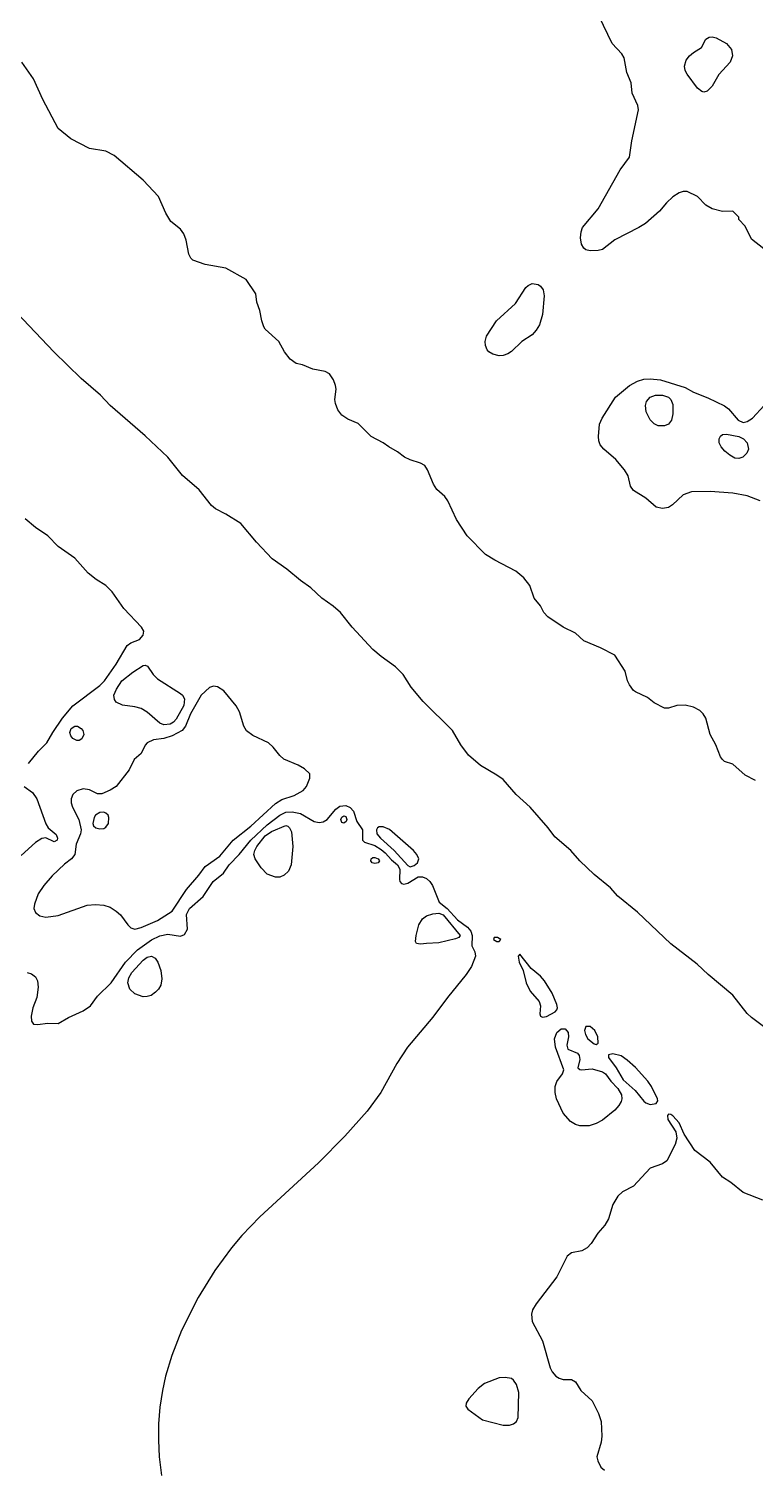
# Model space of a CAD drawing. Extents: x 474277 to 475042, y 254928 to 255625.
# Drawn here: x 474530.6 to 474557.6, y 255089.8 to 255143.1 of the extents above; entities that cross this region are included whole.
import ezdxf

# ---------------------------------------------------------------- set-up
doc = ezdxf.new("R2010")
doc.units = 0
doc.header["$MEASUREMENT"] = 0
doc.layers.add('BaseMapV2_DTM_export_MonNov09090547073261 — entities', color=1, linetype='CONTINUOUS')

msp = doc.modelspace()

# ---------------------------------------------------------------- linework, layer by layer
at = {"layer": 'BaseMapV2_DTM_export_MonNov09090547073261 — entities', "color": 15, "linetype": 'Continuous', "true_color": 0xb7484b}
for points in [[(474558.339, 255134.626, 90.5), (474557.418, 255135.347, 90.5), (474557.188, 255135.826, 90.5), (474556.958, 255136.078, 90.5), (474556.954, 255136.158, 90.5), (474556.728, 255136.386, 90.5), (474556.345, 255136.373, 90.5), (474555.962, 255136.475, 90.5), (474555.732, 255136.609, 90.5), (474555.425, 255136.927, 90.5), (474555.042, 255137.11, 90.5), (474554.888, 255137.119, 90.5), (474554.735, 255137.068, 90.5), (474554.505, 255136.91, 90.5), (474554.275, 255136.697, 90.5), (474554.01, 255136.388, 90.5), (474553.489, 255135.928, 90.5), (474553.243, 255135.775, 90.5), (474552.358, 255135.326, 90.5), (474551.898, 255134.97, 90.5), (474551.744, 255134.921, 90.5), (474551.438, 255134.912, 90.5), (474551.284, 255134.956, 90.5), (474551.208, 255135.015, 90.5), (474551.125, 255135.161, 90.5), (474551.085, 255135.391, 90.5), (474551.105, 255135.621, 90.5), (474551.162, 255135.775, 90.5), (474551.744, 255136.468, 90.5), (474552.553, 255137.922, 90.5), (474552.905, 255138.382, 90.5), (474552.989, 255138.995, 90.5), (474553.235, 255140.145, 90.5), (474553.204, 255140.298, 90.5), (474552.995, 255140.759, 90.5), (474552.959, 255141.142, 90.5), (474552.803, 255141.525, 90.5), (474552.708, 255142.062, 90.5), (474552.616, 255142.215, 90.5), (474552.261, 255142.599, 90.5), (474551.774, 255143.596, 90.5)], [(474555.777, 255140.835, 90.75), (474555.655, 255140.798, 90.75), (474555.578, 255140.815, 90.75), (474555.425, 255140.937, 90.75), (474555.042, 255141.455, 90.75), (474554.968, 255141.602, 90.75), (474554.942, 255141.755, 90.75), (474555.006, 255141.985, 90.75), (474555.118, 255142.136, 90.75), (474555.272, 255142.268, 90.75), (474555.567, 255142.445, 90.75), (474555.732, 255142.755, 90.75), (474555.847, 255142.829, 90.75), (474555.962, 255142.842, 90.75), (474556.115, 255142.803, 90.75), (474556.498, 255142.598, 90.75), (474556.68, 255142.369, 90.75), (474556.723, 255142.139, 90.75), (474556.628, 255141.909, 90.75), (474556.206, 255141.449, 90.75), (474555.962, 255141.021, 90.75), (474555.777, 255140.835, 90.75)], [(474557.572, 255115.287, 90.25), (474557.188, 255115.486, 90.25), (474556.728, 255115.892, 90.25), (474556.422, 255115.988, 90.25), (474556.345, 255116.064, 90.25), (474556.268, 255116.165, 90.25), (474556.098, 255116.606, 90.25), (474555.889, 255116.989, 90.25), (474555.724, 255117.602, 90.25), (474555.632, 255117.756, 90.25), (474555.502, 255117.878, 90.25), (474555.272, 255118.009, 90.25), (474554.965, 255118.078, 90.25), (474554.658, 255118.062, 90.25), (474554.351, 255117.97, 90.25), (474554.198, 255117.967, 90.25), (474553.815, 255118.172, 90.25), (474553.57, 255118.369, 90.25), (474553.125, 255118.573, 90.25), (474553.048, 255118.629, 90.25), (474552.902, 255118.829, 90.25), (474552.831, 255118.982, 90.25), (474552.741, 255119.34, 90.25), (474552.358, 255119.934, 90.25), (474551.828, 255120.209, 90.25), (474551.208, 255120.461, 90.25), (474550.899, 255120.746, 90.25), (474550.441, 255120.97, 90.25), (474549.868, 255121.359, 90.25), (474549.73, 255121.513, 90.25), (474549.598, 255121.76, 90.25), (474549.367, 255122.04, 90.25), (474549.211, 255122.51, 90.25), (474548.984, 255122.804, 90.25), (474548.693, 255123.046, 90.25), (474547.911, 255123.45, 90.25), (474547.566, 255123.66, 90.25), (474546.89, 255124.35, 90.25), (474546.489, 255124.963, 90.25), (474546.173, 255125.653, 90.25), (474546.055, 255125.807, 90.25), (474545.764, 255126.075, 90.25), (474545.632, 255126.267, 90.25), (474545.415, 255126.803, 90.25), (474545.309, 255126.957, 90.25), (474545.15, 255127.05, 90.25), (474544.767, 255127.166, 90.25), (474544.563, 255127.264, 90.25), (474544.307, 255127.468, 90.25), (474543.983, 255127.647, 90.25), (474543.77, 255127.805, 90.25), (474543.32, 255128.03, 90.25), (474542.85, 255128.514, 90.25), (474542.467, 255128.679, 90.25), (474542.237, 255128.824, 90.25), (474542.088, 255129.027, 90.25), (474542.002, 255129.257, 90.25), (474541.974, 255129.41, 90.25), (474542.024, 255129.794, 90.25), (474542.007, 255129.929, 90.25), (474541.93, 255130.138, 90.25), (474541.777, 255130.363, 90.25), (474541.623, 255130.438, 90.25), (474541.163, 255130.534, 90.25), (474540.78, 255130.69, 90.25), (474540.55, 255130.746, 90.25), (474540.32, 255130.896, 90.25), (474540.113, 255131.174, 90.25), (474539.906, 255131.557, 90.25), (474539.4, 255132.014, 90.25), (474539.348, 255132.094, 90.25), (474539.274, 255132.324, 90.25), (474539.205, 255132.708, 90.25), (474539.089, 255133.014, 90.25), (474539.048, 255133.321, 90.25), (474538.696, 255133.858, 90.25), (474537.943, 255134.267, 90.25), (474537.176, 255134.405, 90.25), (474536.716, 255134.565, 90.25), (474536.639, 255134.64, 90.25), (474536.563, 255134.79, 90.25), (474536.468, 255135.315, 90.25), (474536.38, 255135.545, 90.25), (474536.256, 255135.712, 90.25), (474535.906, 255136.005, 90.25), (474535.721, 255136.311, 90.25), (474535.444, 255136.925, 90.25), (474534.876, 255137.532, 90.25), (474533.802, 255138.443, 90.25), (474533.496, 255138.609, 90.25), (474532.882, 255138.701, 90.25), (474532.192, 255139.066, 90.25), (474531.732, 255139.451, 90.25), (474531.162, 255140.528, 90.25), (474530.812, 255141.29, 90.25), (474530.385, 255141.909, 90.25)], [(474548.391, 255131.097, 90.5), (474548.217, 255131.034, 90.5), (474548.064, 255131.029, 90.5), (474547.834, 255131.089, 90.5), (474547.689, 255131.174, 90.5), (474547.62, 255131.251, 90.5), (474547.559, 255131.404, 90.5), (474547.551, 255131.557, 90.5), (474547.604, 255131.751, 90.5), (474547.968, 255132.324, 90.5), (474548.677, 255132.961, 90.5), (474549.064, 255133.551, 90.5), (474549.143, 255133.628, 90.5), (474549.291, 255133.7, 90.5), (474549.521, 255133.665, 90.5), (474549.598, 255133.611, 90.5), (474549.698, 255133.474, 90.5), (474549.74, 255133.244, 90.5), (474549.674, 255132.554, 90.5), (474549.562, 255132.171, 90.5), (474549.444, 255131.974, 90.5), (474549.291, 255131.806, 90.5), (474548.907, 255131.556, 90.5), (474548.524, 255131.19, 90.5), (474548.391, 255131.097, 90.5)], [(474558.058, 255106.024, 90), (474557.418, 255106.503, 90), (474557.265, 255106.655, 90), (474556.728, 255107.333, 90), (474555.813, 255108.094, 90), (474555.406, 255108.478, 90), (474554.428, 255109.242, 90), (474553.201, 255110.415, 90), (474552.465, 255111.008, 90), (474552.202, 255111.315, 90), (474551.591, 255111.81, 90), (474551.054, 255112.309, 90), (474550.722, 255112.695, 90), (474550.134, 255113.198, 90), (474549.888, 255113.538, 90), (474549.214, 255114.297, 90), (474548.702, 255114.765, 90), (474548.217, 255115.329, 90), (474547.987, 255115.491, 90), (474547.374, 255115.839, 90), (474546.934, 255116.222, 90), (474546.646, 255116.606, 90), (474546.335, 255117.142, 90), (474545.257, 255118.216, 90), (474544.804, 255118.752, 90), (474544.518, 255119.213, 90), (474544.23, 255119.501, 90), (474543.693, 255119.879, 90), (474543.387, 255120.142, 90), (474542.622, 255120.976, 90), (474542.185, 255121.513, 90), (474541.92, 255121.743, 90), (474541.494, 255122.05, 90), (474541.086, 255122.428, 90), (474540.703, 255122.705, 90), (474540.202, 255123.123, 90), (474539.655, 255123.506, 90), (474539.071, 255124.12, 90), (474538.5, 255124.81, 90), (474537.943, 255125.161, 90), (474537.559, 255125.356, 90), (474537.406, 255125.479, 90), (474536.946, 255126.06, 90), (474536.333, 255126.592, 90), (474535.796, 255127.269, 90), (474534.952, 255128.062, 90), (474533.649, 255129.187, 90), (474533.295, 255129.564, 90), (474532.575, 255130.183, 90), (474531.566, 255131.174, 90), (474530.198, 255132.619, 90)], [(474557.744, 255125.653, 90.5), (474557.265, 255125.832, 90.5), (474556.728, 255125.931, 90.5), (474555.885, 255125.999, 90.5), (474555.195, 255125.986, 90.5), (474554.888, 255125.87, 90.5), (474554.49, 255125.5, 90.5), (474554.351, 255125.409, 90.5), (474554.121, 255125.367, 90.5), (474553.891, 255125.415, 90.5), (474553.508, 255125.748, 90.5), (474553.048, 255126.037, 90.5), (474552.94, 255126.19, 90.5), (474552.852, 255126.573, 90.5), (474552.717, 255126.803, 90.5), (474552.397, 255127.187, 90.5), (474551.95, 255127.57, 90.5), (474551.817, 255127.724, 90.5), (474551.76, 255127.877, 90.5), (474551.746, 255128.03, 90.5), (474551.783, 255128.49, 90.5), (474551.887, 255128.72, 90.5), (474552.386, 255129.487, 90.5), (474552.895, 255129.927, 90.5), (474553.201, 255130.089, 90.5), (474553.431, 255130.162, 90.5), (474553.661, 255130.175, 90.5), (474554.045, 255130.134, 90.5), (474554.965, 255129.85, 90.5), (474555.272, 255129.681, 90.5), (474555.808, 255129.467, 90.5), (474556.422, 255129.176, 90.5), (474556.575, 255129.058, 90.5), (474556.925, 255128.644, 90.5), (474557.112, 255128.559, 90.5), (474557.265, 255128.594, 90.5), (474557.454, 255128.72, 90.5), (474557.885, 255129.18, 90.5)], [(474554.341, 255128.49, 90.75), (474554.198, 255128.425, 90.75), (474553.968, 255128.431, 90.75), (474553.815, 255128.503, 90.75), (474553.661, 255128.651, 90.75), (474553.52, 255128.95, 90.75), (474553.488, 255129.18, 90.75), (474553.527, 255129.334, 90.75), (474553.661, 255129.495, 90.75), (474553.866, 255129.564, 90.75), (474554.121, 255129.561, 90.75), (474554.343, 255129.487, 90.75), (474554.43, 255129.41, 90.75), (474554.505, 255129.22, 90.75), (474554.509, 255128.874, 90.75), (474554.46, 255128.644, 90.75), (474554.341, 255128.49, 90.75)], [(474557.106, 255127.264, 90.75), (474556.958, 255127.214, 90.75), (474556.805, 255127.237, 90.75), (474556.619, 255127.34, 90.75), (474556.439, 255127.494, 90.75), (474556.299, 255127.647, 90.75), (474556.221, 255127.8, 90.75), (474556.224, 255127.954, 90.75), (474556.268, 255128.042, 90.75), (474556.345, 255128.108, 90.75), (474556.498, 255128.121, 90.75), (474556.958, 255128.032, 90.75), (474557.121, 255127.954, 90.75), (474557.255, 255127.8, 90.75), (474557.305, 255127.57, 90.75), (474557.249, 255127.417, 90.75), (474557.106, 255127.264, 90.75)], [(474530.629, 255115.915, 89.75), (474530.993, 255116.375, 89.75), (474531.311, 255116.682, 89.75), (474531.523, 255117.066, 89.75), (474531.885, 255117.603, 89.75), (474532.269, 255118.053, 89.75), (474533.265, 255118.812, 89.75), (474533.442, 255118.982, 89.75), (474533.873, 255119.596, 89.75), (474534.281, 255120.286, 89.75), (474534.416, 255120.392, 89.75), (474534.74, 255120.516, 89.75), (474534.878, 255120.669, 89.75), (474534.895, 255120.823, 89.75), (474534.816, 255120.976, 89.75), (474534.156, 255121.666, 89.75), (474533.726, 255122.281, 89.75), (474533.492, 255122.51, 89.75), (474533.129, 255122.74, 89.75), (474532.837, 255122.97, 89.75), (474532.345, 255123.527, 89.75), (474531.732, 255123.956, 89.75), (474531.349, 255124.355, 89.75), (474530.889, 255124.658, 89.75), (474530.505, 255124.989, 89.75)], [(474535.877, 255117.372, 90), (474535.642, 255117.347, 90), (474535.489, 255117.408, 90), (474535.029, 255117.82, 90), (474534.799, 255117.951, 90), (474534.569, 255118.022, 90), (474534.109, 255118.076, 90), (474533.879, 255118.195, 90), (474533.813, 255118.292, 90), (474533.792, 255118.446, 90), (474533.887, 255118.676, 90), (474534.084, 255118.982, 90), (474534.492, 255119.298, 90), (474534.876, 255119.545, 90), (474534.952, 255119.557, 90), (474535.032, 255119.519, 90), (474535.246, 255119.213, 90), (474535.403, 255119.059, 90), (474536.256, 255118.515, 90), (474536.333, 255118.446, 90), (474536.409, 255118.309, 90), (474536.38, 255118.062, 90), (474536.103, 255117.556, 90), (474536.006, 255117.449, 90), (474535.877, 255117.372, 90)], [(474534.799, 255109.842, 89.75), (474535.412, 255110.099, 89.75), (474535.949, 255110.45, 89.75), (474536.486, 255111.25, 89.75), (474536.942, 255111.775, 89.75), (474537.176, 255112.101, 89.75), (474537.713, 255112.487, 89.75), (474538.216, 255113.078, 89.75), (474538.863, 255113.591, 89.75), (474539.783, 255114.439, 89.75), (474540.013, 255114.587, 89.75), (474540.473, 255114.735, 89.75), (474540.806, 255114.919, 89.75), (474540.924, 255115.072, 89.75), (474541.059, 255115.379, 89.75), (474541.047, 255115.532, 89.75), (474540.856, 255115.72, 89.75), (474540.626, 255115.857, 89.75), (474540.09, 255116.082, 89.75), (474539.936, 255116.211, 89.75), (474539.697, 255116.529, 89.75), (474539.527, 255116.682, 89.75), (474538.94, 255116.959, 89.75), (474538.71, 255117.127, 89.75), (474538.607, 255117.296, 89.75), (474538.445, 255117.832, 89.75), (474538.326, 255118.059, 89.75), (474537.866, 255118.613, 89.75), (474537.636, 255118.764, 89.75), (474537.483, 255118.783, 89.75), (474537.329, 255118.729, 89.75), (474537.023, 255118.447, 89.75), (474536.631, 255117.756, 89.75), (474536.442, 255117.296, 89.75), (474536.319, 255117.142, 89.75), (474535.949, 255116.938, 89.75), (474535.642, 255116.848, 89.75), (474535.259, 255116.797, 89.75), (474535.029, 255116.68, 89.75), (474534.952, 255116.592, 89.75), (474534.799, 255116.295, 89.75), (474534.539, 255116.069, 89.75), (474534.359, 255115.685, 89.75), (474533.879, 255115.072, 89.75), (474533.649, 255114.925, 89.75), (474533.342, 255114.797, 89.75), (474533.189, 255114.793, 89.75), (474532.882, 255114.941, 89.75), (474532.652, 255114.976, 89.75), (474532.422, 255114.9, 89.75), (474532.269, 255114.765, 89.75), (474532.207, 255114.612, 89.75), (474532.21, 255114.459, 89.75), (474532.258, 255114.305, 89.75), (474532.489, 255113.845, 89.75), (474532.573, 255113.462, 89.75), (474532.558, 255113.308, 89.75), (474532.391, 255112.925, 89.75), (474532.339, 255112.542, 89.75), (474532.226, 255112.388, 89.75), (474531.962, 255112.183, 89.75), (474531.502, 255111.75, 89.75), (474531.192, 255111.392, 89.75), (474530.983, 255111.085, 89.75), (474530.843, 255110.701, 89.75), (474530.827, 255110.548, 89.75), (474530.889, 255110.395, 89.75), (474531.042, 255110.268, 89.75), (474531.272, 255110.224, 89.75), (474531.732, 255110.287, 89.75), (474532.805, 255110.671, 89.75), (474533.112, 255110.696, 89.75), (474533.419, 255110.67, 89.75), (474533.649, 255110.591, 89.75), (474533.879, 255110.452, 89.75), (474534.032, 255110.305, 89.75), (474534.303, 255109.935, 89.75), (474534.416, 255109.833, 89.75), (474534.569, 255109.786, 89.75), (474534.799, 255109.842, 89.75)], [(474532.607, 255116.836, 90), (474532.499, 255116.774, 90), (474532.422, 255116.769, 90), (474532.269, 255116.839, 90), (474532.192, 255116.945, 90), (474532.162, 255117.066, 90), (474532.203, 255117.219, 90), (474532.345, 255117.3, 90), (474532.437, 255117.296, 90), (474532.584, 255117.219, 90), (474532.642, 255117.142, 90), (474532.676, 255116.989, 90), (474532.607, 255116.836, 90)], [(474530.463, 255115.072, 90), (474530.776, 255114.842, 90), (474530.934, 255114.612, 90), (474531.272, 255113.677, 90), (474531.356, 255113.538, 90), (474531.655, 255113.286, 90), (474531.703, 255113.155, 90), (474531.684, 255113.078, 90), (474531.579, 255113.016, 90), (474531.272, 255113.159, 90), (474531.119, 255113.145, 90), (474530.889, 255112.989, 90), (474530.352, 255112.504, 90)], [(474530.582, 255108.173, 90), (474530.735, 255108.122, 90), (474530.882, 255108.018, 90), (474530.966, 255107.864, 90), (474530.983, 255107.634, 90), (474530.931, 255107.251, 90), (474530.786, 255106.868, 90), (474530.725, 255106.561, 90), (474530.735, 255106.369, 90), (474530.812, 255106.264, 90), (474530.965, 255106.243, 90), (474531.349, 255106.291, 90), (474531.732, 255106.282, 90), (474532.115, 255106.509, 90), (474532.652, 255106.753, 90), (474532.92, 255106.944, 90), (474533.189, 255107.293, 90), (474533.692, 255107.788, 90), (474534.225, 255108.555, 90), (474534.662, 255109.015, 90), (474535.182, 255109.387, 90), (474535.489, 255109.538, 90), (474535.796, 255109.591, 90), (474536.256, 255109.521, 90), (474536.409, 255109.588, 90), (474536.515, 255109.781, 90), (474536.485, 255110.318, 90), (474536.595, 255110.548, 90), (474537.099, 255110.994, 90), (474537.471, 255111.545, 90), (474537.855, 255111.852, 90), (474538.062, 255112.158, 90), (474538.433, 255112.542, 90), (474538.867, 255113.078, 90), (474539.476, 255113.648, 90), (474539.936, 255114.01, 90), (474540.166, 255114.121, 90), (474540.396, 255114.13, 90), (474540.703, 255114.063, 90), (474541.214, 255113.769, 90), (474541.393, 255113.728, 90), (474541.547, 255113.759, 90), (474541.7, 255113.848, 90), (474542.022, 255114.229, 90), (474542.16, 255114.334, 90), (474542.39, 255114.362, 90), (474542.543, 255114.29, 90), (474542.668, 255114.152, 90), (474542.798, 255113.769, 90), (474543.009, 255113.462, 90), (474543.005, 255113.078, 90), (474543.076, 255113.002, 90), (474543.463, 255112.878, 90), (474543.693, 255112.73, 90), (474543.847, 255112.613, 90), (474544.077, 255112.35, 90), (474544.3, 255112.158, 90), (474544.387, 255112.005, 90), (474544.38, 255111.622, 90), (474544.394, 255111.545, 90), (474544.455, 255111.468, 90), (474544.537, 255111.445, 90), (474544.69, 255111.484, 90), (474545.074, 255111.718, 90), (474545.227, 255111.725, 90), (474545.38, 255111.661, 90), (474545.497, 255111.545, 90), (474545.594, 255111.392, 90), (474545.846, 255110.778, 90), (474546.147, 255110.546, 90), (474546.53, 255110.121, 90), (474546.897, 255109.858, 90), (474547.019, 255109.705, 90), (474547.065, 255109.551, 90), (474547.061, 255109.168, 90), (474547.165, 255108.938, 90), (474547.191, 255108.785, 90), (474547.039, 255108.401, 90), (474546.853, 255108.094, 90), (474546.159, 255107.251, 90), (474545.61, 255106.518, 90), (474544.675, 255105.411, 90), (474544.281, 255104.797, 90), (474543.689, 255103.724, 90), (474543.175, 255103.034, 90), (474542.35, 255102.114, 90), (474541.376, 255101.117, 90), (474539.205, 255099.123, 90), (474538.537, 255098.433, 90), (474538.146, 255097.973, 90), (474537.531, 255097.13, 90), (474536.914, 255096.133, 90), (474536.295, 255094.906, 90), (474535.934, 255093.986, 90), (474535.709, 255093.219, 90), (474535.593, 255092.683, 90), (474535.5, 255092.069, 90), (474535.45, 255091.456, 90), (474535.442, 255090.842, 90), (474535.475, 255090.229, 90), (474535.557, 255089.539, 90)], [(474533.419, 255113.516, 89.5), (474533.496, 255113.559, 89.5), (474533.589, 255113.692, 89.5), (474533.606, 255113.922, 89.5), (474533.577, 255113.999, 89.5), (474533.496, 255114.081, 89.5), (474533.419, 255114.112, 89.5), (474533.265, 255114.107, 89.5), (474533.112, 255114.005, 89.5), (474533.058, 255113.922, 89.5), (474533.009, 255113.692, 89.5), (474533.035, 255113.614, 89.5), (474533.119, 255113.538, 89.5), (474533.265, 255113.497, 89.5), (474533.419, 255113.516, 89.5)], [(474540.104, 255111.775, 90.25), (474539.936, 255111.707, 90.25), (474539.783, 255111.704, 90.25), (474539.476, 255111.819, 90.25), (474539.246, 255112.055, 90.25), (474539.029, 255112.388, 90.25), (474538.98, 255112.542, 90.25), (474539.01, 255112.695, 90.25), (474539.086, 255112.848, 90.25), (474539.4, 255113.243, 90.25), (474539.63, 255113.403, 90.25), (474540.166, 255113.618, 90.25), (474540.243, 255113.598, 90.25), (474540.303, 255113.538, 90.25), (474540.37, 255113.385, 90.25), (474540.421, 255112.848, 90.25), (474540.364, 255112.158, 90.25), (474540.258, 255111.928, 90.25), (474540.104, 255111.775, 90.25)], [(474542.399, 255113.769, 90.25), (474542.313, 255113.708, 90.25), (474542.237, 255113.731, 90.25), (474542.203, 255113.845, 90.25), (474542.237, 255113.933, 90.25), (474542.313, 255113.983, 90.25), (474542.39, 255113.958, 90.25), (474542.422, 255113.845, 90.25), (474542.399, 255113.769, 90.25)], [(474544.92, 255112.135, 89.75), (474545.041, 255112.235, 89.75), (474545.088, 255112.388, 89.75), (474545.02, 255112.542, 89.75), (474544.896, 255112.695, 89.75), (474544, 255113.474, 89.75), (474543.77, 255113.573, 89.75), (474543.617, 255113.575, 89.75), (474543.558, 255113.538, 89.75), (474543.521, 255113.462, 89.75), (474543.54, 255113.309, 89.75), (474543.669, 255113.155, 89.75), (474544.181, 255112.695, 89.75), (474544.69, 255112.133, 89.75), (474544.767, 255112.087, 89.75), (474544.92, 255112.135, 89.75)], [(474543.581, 255112.235, 90.25), (474543.463, 255112.208, 90.25), (474543.369, 255112.235, 90.25), (474543.31, 255112.312, 90.25), (474543.325, 255112.388, 90.25), (474543.387, 255112.435, 90.25), (474543.463, 255112.44, 90.25), (474543.584, 255112.388, 90.25), (474543.63, 255112.312, 90.25), (474543.581, 255112.235, 90.25)], [(474545.379, 255109.245, 90.25), (474545.15, 255109.22, 90.25), (474545.006, 255109.245, 90.25), (474544.968, 255109.321, 90.25), (474544.99, 255109.551, 90.25), (474545.096, 255109.935, 90.25), (474545.225, 255110.165, 90.25), (474545.38, 255110.277, 90.25), (474545.61, 255110.35, 90.25), (474545.84, 255110.373, 90.25), (474545.994, 255110.31, 90.25), (474546.626, 255109.551, 90.25), (474546.581, 255109.475, 90.25), (474546.454, 255109.423, 90.25), (474545.84, 255109.279, 90.25), (474545.379, 255109.245, 90.25)], [(474548.064, 255109.321, 89.75), (474548.133, 255109.398, 89.75), (474548.01, 255109.475, 89.75), (474547.884, 255109.475, 89.75), (474547.861, 255109.398, 89.75), (474547.987, 255109.329, 89.75), (474548.064, 255109.321, 89.75)], [(474535.174, 255107.328, 90.25), (474535.029, 255107.281, 90.25), (474534.876, 255107.276, 90.25), (474534.569, 255107.383, 90.25), (474534.382, 255107.558, 90.25), (474534.31, 255107.788, 90.25), (474534.339, 255107.978, 90.25), (474534.457, 255108.171, 90.25), (474534.876, 255108.635, 90.25), (474535.029, 255108.738, 90.25), (474535.182, 255108.78, 90.25), (474535.323, 255108.708, 90.25), (474535.425, 255108.555, 90.25), (474535.535, 255108.248, 90.25), (474535.574, 255107.941, 90.25), (474535.527, 255107.711, 90.25), (474535.44, 255107.558, 90.25), (474535.336, 255107.44, 90.25), (474535.174, 255107.328, 90.25)], [(474549.828, 255106.549, 89.75), (474550.143, 255106.714, 89.75), (474550.213, 255106.791, 89.75), (474550.235, 255106.868, 89.75), (474550.211, 255106.992, 89.75), (474550.04, 255107.404, 89.75), (474549.751, 255107.871, 89.75), (474549.598, 255108.038, 89.75), (474549.254, 255108.324, 89.75), (474548.831, 255108.858, 89.75), (474548.773, 255108.785, 89.75), (474548.81, 255108.555, 89.75), (474548.961, 255108.248, 89.75), (474549.066, 255107.788, 89.75), (474549.223, 255107.481, 89.75), (474549.555, 255107.098, 89.75), (474549.599, 255106.944, 89.75), (474549.574, 255106.638, 89.75), (474549.597, 255106.561, 89.75), (474549.674, 255106.524, 89.75), (474549.828, 255106.549, 89.75)], [(474551.744, 255105.561, 89.75), (474551.73, 255105.794, 89.75), (474551.62, 255106.024, 89.75), (474551.438, 255106.169, 89.75), (474551.284, 255106.175, 89.75), (474551.234, 255106.024, 89.75), (474551.272, 255105.871, 89.75), (474551.361, 255105.715, 89.75), (474551.591, 255105.527, 89.75), (474551.668, 255105.511, 89.75), (474551.744, 255105.561, 89.75)], [(474551.408, 255102.497, 90), (474551.054, 255102.493, 90), (474550.901, 255102.541, 90), (474550.716, 255102.65, 90), (474550.446, 255102.957, 90), (474550.193, 255103.494, 90), (474550.141, 255103.724, 90), (474550.144, 255103.954, 90), (474550.211, 255104.135, 90), (474550.414, 255104.414, 90), (474550.463, 255104.567, 90), (474550.158, 255105.411, 90), (474550.121, 255105.718, 90), (474550.208, 255105.948, 90), (474550.364, 255106.09, 90), (474550.518, 255106.084, 90), (474550.624, 255105.948, 90), (474550.643, 255105.794, 90), (474550.581, 255105.487, 90), (474550.619, 255105.334, 90), (474550.969, 255105.181, 90), (474551.039, 255105.104, 90), (474551.064, 255104.951, 90), (474550.986, 255104.644, 90), (474551.054, 255104.583, 90), (474551.119, 255104.567, 90), (474551.514, 255104.604, 90), (474551.898, 255104.497, 90), (474552.005, 255104.414, 90), (474552.205, 255104.153, 90), (474552.472, 255103.877, 90), (474552.609, 255103.647, 90), (474552.617, 255103.494, 90), (474552.588, 255103.39, 90), (474552.511, 255103.246, 90), (474552.358, 255103.073, 90), (474551.898, 255102.699, 90), (474551.668, 255102.58, 90), (474551.408, 255102.497, 90)], [(474553.891, 255103.317, 89.75), (474553.946, 255103.417, 89.75), (474553.936, 255103.494, 89.75), (474553.72, 255103.954, 89.75), (474553.585, 255104.15, 89.75), (474553.125, 255104.655, 89.75), (474552.818, 255104.932, 89.75), (474552.588, 255105.087, 89.75), (474552.281, 255105.159, 89.75), (474552.128, 255105.12, 89.75), (474552.127, 255105.027, 89.75), (474552.407, 255104.644, 89.75), (474552.665, 255104.2, 89.75), (474553.112, 255103.801, 89.75), (474553.431, 255103.408, 89.75), (474553.508, 255103.341, 89.75), (474553.661, 255103.279, 89.75), (474553.891, 255103.317, 89.75)], [(474557.843, 255099.737, 89.75), (474557.112, 255100.023, 89.75), (474556.652, 255100.399, 89.75), (474556.345, 255100.595, 89.75), (474555.885, 255101.142, 89.75), (474555.318, 255101.577, 89.75), (474554.92, 255102.19, 89.75), (474554.735, 255102.602, 89.75), (474554.505, 255102.864, 89.75), (474554.428, 255102.916, 89.75), (474554.351, 255102.924, 89.75), (474554.314, 255102.88, 89.75), (474554.32, 255102.727, 89.75), (474554.615, 255102.267, 89.75), (474554.652, 255102.037, 89.75), (474554.597, 255101.807, 89.75), (474554.28, 255101.194, 89.75), (474554.121, 255101.083, 89.75), (474553.661, 255100.918, 89.75), (474553.048, 255100.263, 89.75), (474552.636, 255100.043, 89.75), (474552.464, 255099.89, 89.75), (474552.282, 255099.583, 89.75), (474552.12, 255099.047, 89.75), (474551.99, 255098.817, 89.75), (474551.725, 255098.51, 89.75), (474551.476, 255098.127, 89.75), (474551.328, 255097.973, 89.75), (474551.131, 255097.865, 89.75), (474550.748, 255097.787, 89.75), (474550.594, 255097.669, 89.75), (474550.208, 255096.9, 89.75), (474549.44, 255095.903, 89.75), (474549.308, 255095.673, 89.75), (474549.265, 255095.52, 89.75), (474549.291, 255095.247, 89.75), (474549.672, 255094.523, 89.75), (474549.964, 255093.526, 89.75), (474550.034, 255093.373, 89.75), (474550.166, 255093.219, 89.75), (474550.288, 255093.139, 89.75), (474550.441, 255093.093, 89.75), (474550.748, 255093.098, 89.75), (474550.901, 255093.009, 89.75), (474551.1, 255092.683, 89.75), (474551.514, 255092.307, 89.75), (474551.755, 255091.839, 89.75), (474551.845, 255091.532, 89.75), (474551.879, 255090.996, 89.75), (474551.844, 255090.766, 89.75), (474551.691, 255090.229, 89.75), (474551.723, 255090.076, 89.75), (474551.834, 255089.846, 89.75), (474551.974, 255089.738, 89.75)], [(474548.601, 255091.45, 89.75), (474548.707, 255091.532, 89.75), (474548.78, 255091.686, 89.75), (474548.795, 255092.606, 89.75), (474548.717, 255092.913, 89.75), (474548.601, 255093.074, 89.75), (474548.524, 255093.129, 89.75), (474548.294, 255093.173, 89.75), (474548.064, 255093.161, 89.75), (474547.527, 255092.945, 89.75), (474547.297, 255092.756, 89.75), (474546.941, 255092.376, 89.75), (474546.841, 255092.222, 89.75), (474546.837, 255092.111, 89.75), (474546.914, 255091.992, 89.75), (474547.451, 255091.595, 89.75), (474548.217, 255091.4, 89.75), (474548.447, 255091.399, 89.75), (474548.601, 255091.45, 89.75)]]:
    msp.add_polyline3d(points, dxfattribs=at)

doc.saveas('drawing.dxf')
